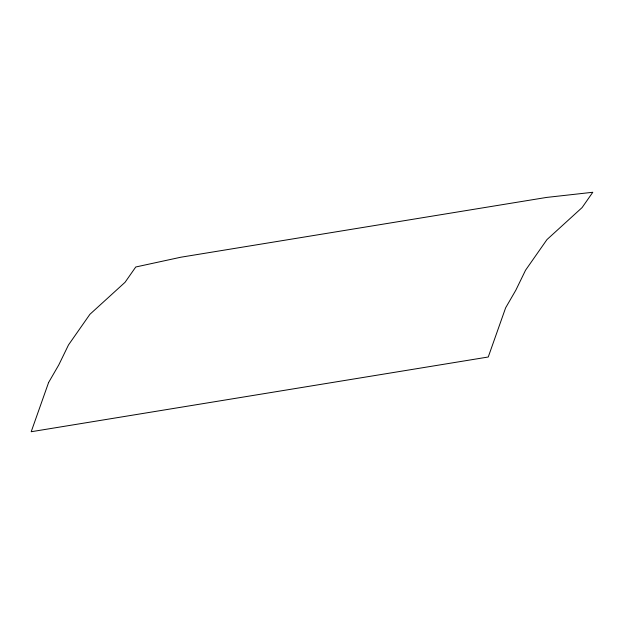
<?xml version="1.0" encoding="UTF-8"?>
<svg xmlns="http://www.w3.org/2000/svg" width="624" height="624" viewBox="0 0 624 624"><rect width="100%" height="100%" fill="white"/><g stroke="black" fill="none" stroke-linecap="round" stroke-linejoin="round"><path stroke-width="0.94" d="M48.594 382.52L31.2 431.73L488.249 357.006L505.643 307.804L515.845 290.168L525.548 270.215L546.959 239.593L582.091 207.589L592.8 192.27L546.593 197.426L180.952 257.197L135.751 266.994L125.05 282.305L89.911 314.309L68.5 344.932L58.796 364.892L48.594 382.52"/></g></svg>
